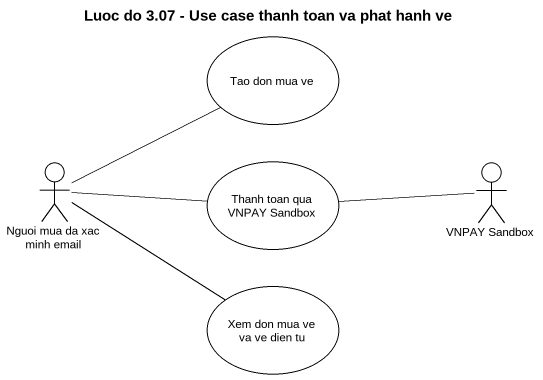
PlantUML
@startuml
title Luoc do 3.07 - Use case thanh toan va phat hanh ve
usecase "Tao don mua ve" as Tao_don_mua_ve
actor "Nguoi mua da xac minh email" as Nguoi_mua_da_xac_minh_email
usecase "Thanh toan qua VNPAY Sandbox" as Thanh_toan_qua_VNPAY_Sandbox
actor "VNPAY Sandbox" as VNPAY_Sandbox
usecase "Xem don mua ve va ve dien tu" as Xem_don_mua_ve_va_ve_dien_tu
Tao_don_mua_ve -left- Nguoi_mua_da_xac_minh_email
Thanh_toan_qua_VNPAY_Sandbox -left- Nguoi_mua_da_xac_minh_email
Thanh_toan_qua_VNPAY_Sandbox -right- VNPAY_Sandbox
Xem_don_mua_ve_va_ve_dien_tu -left- Nguoi_mua_da_xac_minh_email
@enduml
